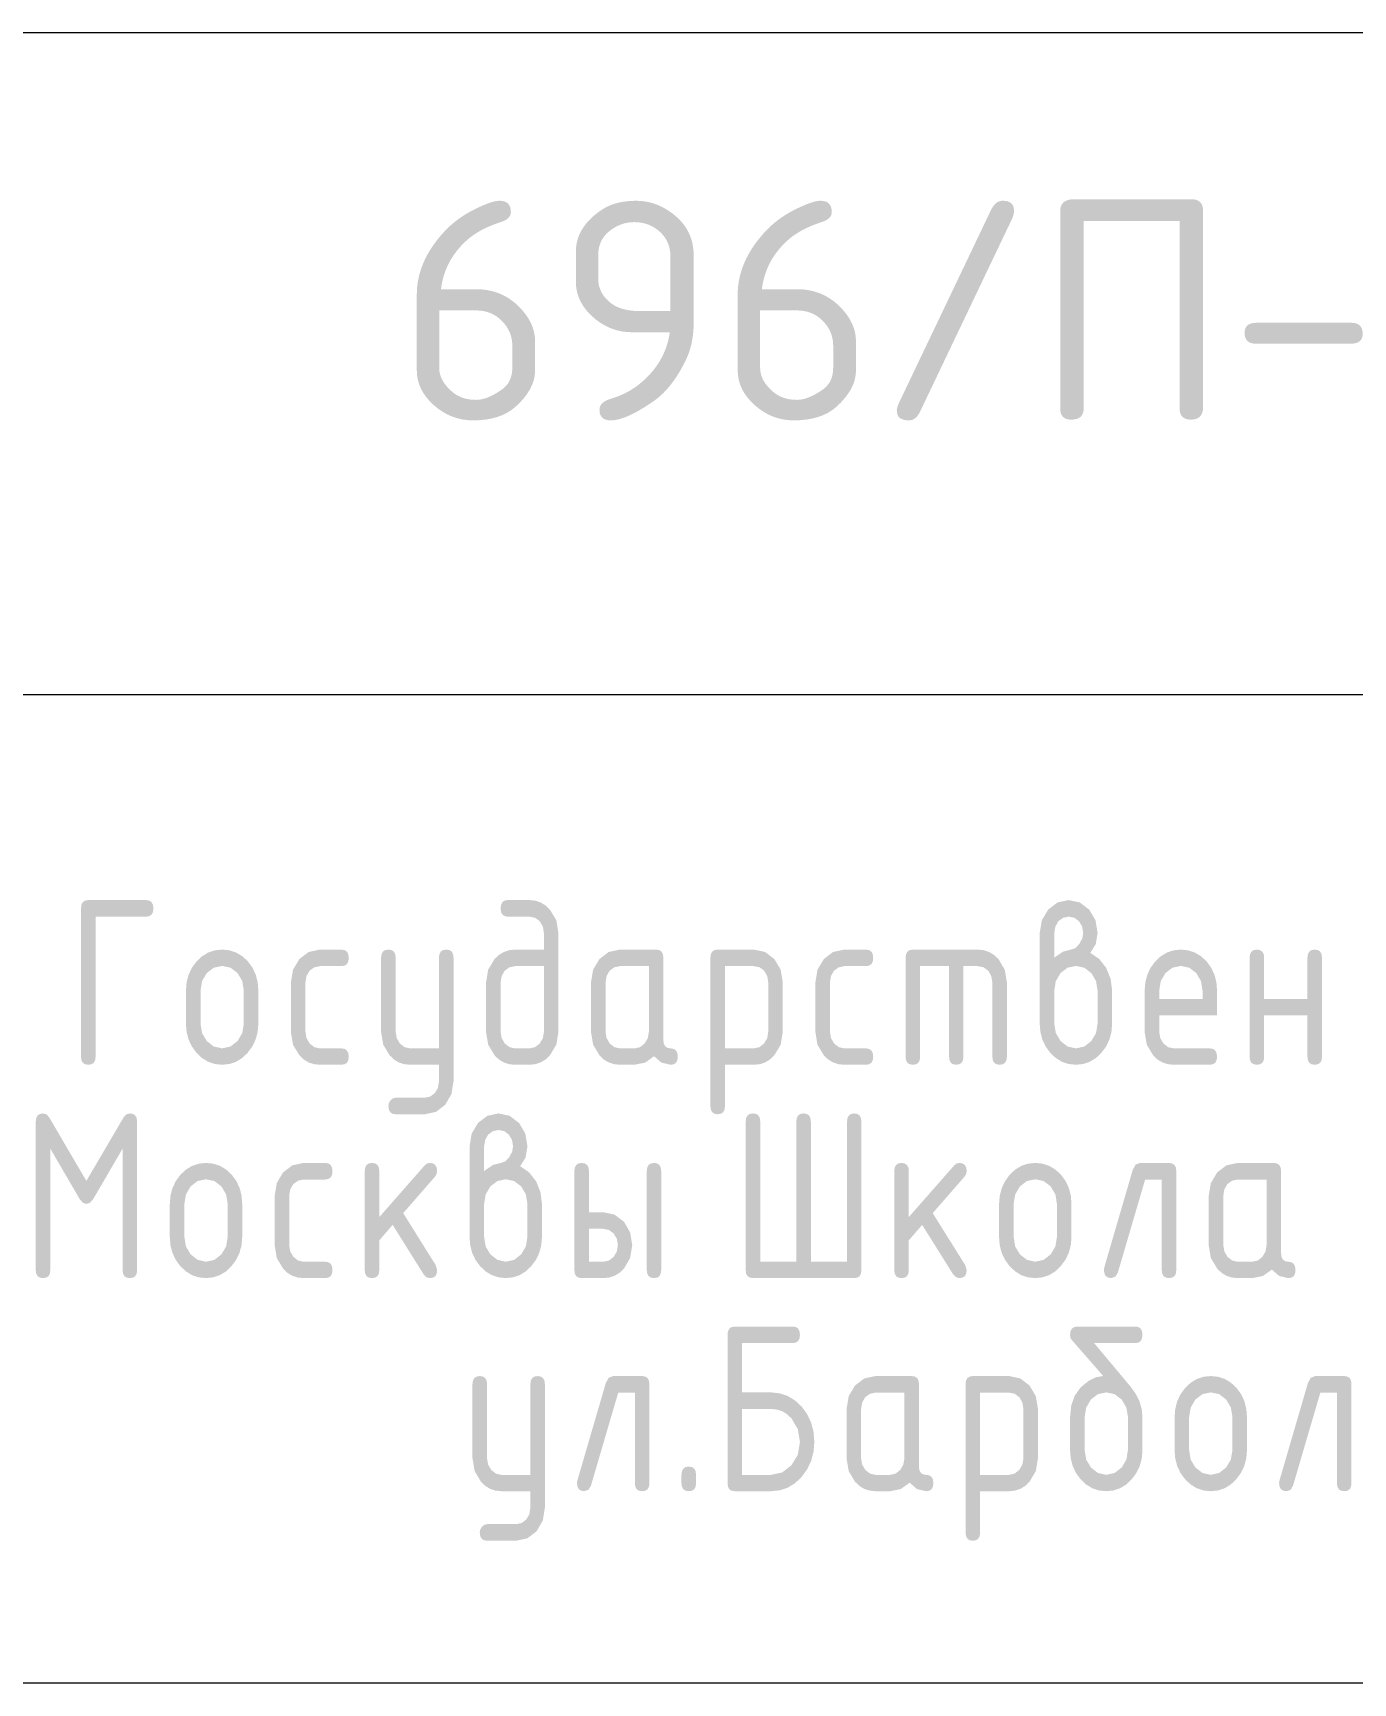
# Model space of a CAD drawing. Header units: millimetres. Extents: x 0 to 1189, y 0 to 841.
# Drawn here: x 1099.38 to 1119.4, y 34.96 to 59.98 of the extents above; entities that cross this region are included whole.
import ezdxf

# ---------------------------------------------------------------- set-up
doc = ezdxf.new("R2010")
doc.units = ezdxf.units.MM

msp = doc.modelspace()

# ---------------------------------------------------------------- hatches: boundary and pattern name
h = msp.add_hatch(color=7)
h.dxf.hatch_style = 2
h.paths.add_polyline_path([(1100.333248, 46.581043), (1100.333248, 44.457762), (1100.326332, 44.403295), (1100.305619, 44.365158), (1100.271159, 44.34273), (1100.223005, 44.335392), (1100.174533, 44.34273), (1100.13991, 44.365158), (1100.119136, 44.403295), (1100.112211, 44.457762), (1100.112211, 46.70672), (1100.119136, 46.761704), (1100.13991, 46.800978), (1100.174533, 46.824543), (1100.223005, 46.832397), (1101.099989, 46.832397), (1101.148375, 46.824543), (1101.182809, 46.800978), (1101.203393, 46.761704), (1101.210232, 46.70672), (1101.203393, 46.651737), (1101.182809, 46.612462), (1101.148375, 46.588898), (1101.099989, 46.581043)])
h = msp.add_hatch(color=7)
h.paths.add_polyline_path([(1107.351523, 46.332996), (1107.351523, 44.834793), (1107.319345, 44.641041), (1107.223089, 44.478708), (1107.15523, 44.414922), (1107.080807, 44.370257), (1107.00008, 44.343988), (1106.913306, 44.335392), (1106.692269, 44.335392), (1106.603635, 44.343988), (1106.522288, 44.370257), (1106.448485, 44.414922), (1106.382486, 44.478708), (1106.285748, 44.641041), (1106.253502, 44.834793), (1106.253502, 45.582241), (1106.285748, 45.775993), (1106.382486, 45.938326), (1106.449648, 46.000484), (1106.523322, 46.045331), (1106.604023, 46.072504), (1106.692269, 46.081642), (1107.131036, 46.081642), (1107.131036, 46.332996), (1107.115258, 46.430079), (1107.0693, 46.511039), (1106.998331, 46.563198), (1106.913306, 46.581043), (1106.582026, 46.581043), (1106.535466, 46.588898), (1106.501824, 46.612462), (1106.481412, 46.651737), (1106.474539, 46.70672), (1106.481412, 46.761704), (1106.501824, 46.800978), (1106.535466, 46.824543), (1106.582026, 46.832397), (1106.913306, 46.832397), (1107.00194, 46.823285), (1107.083287, 46.795879), (1107.15709, 46.750077), (1107.223089, 46.685774), (1107.319345, 46.526542)])
h.paths.add_polyline_path([(1107.131036, 44.834793), (1107.131036, 45.830288), (1106.692269, 45.830288), (1106.607175, 45.812236), (1106.535724, 45.760284), (1106.490042, 45.679117), (1106.474539, 45.582241), (1106.474539, 44.834793), (1106.490455, 44.739157), (1106.539031, 44.656751), (1106.610069, 44.601698), (1106.692269, 44.583439), (1106.913306, 44.583439), (1106.996747, 44.601698), (1107.066544, 44.656751), (1107.114913, 44.737917)])
h = msp.add_hatch(color=7)
h.paths.add_polyline_path([(1114.869987, 45.959272), (1115.003105, 46.050636), (1115.124648, 46.081642), (1115.190794, 46.104311), (1115.250325, 46.168734), (1115.294423, 46.251072), (1115.308754, 46.332996), (1115.292631, 46.430079), (1115.244262, 46.511039), (1115.173017, 46.564438), (1115.087717, 46.581043), (1115.002623, 46.563198), (1114.931172, 46.511039), (1114.88549, 46.430079), (1114.869987, 46.332996)])
h.paths.add_polyline_path([(1115.416241, 46.032584), (1115.552116, 45.938464), (1115.658225, 45.802176), (1115.724508, 45.637638), (1115.74697, 45.459871), (1115.74697, 44.957163), (1115.736678, 44.832769), (1115.705974, 44.717315), (1115.655115, 44.61168), (1115.584362, 44.516742), (1115.501197, 44.437014), (1115.408524, 44.380385), (1115.307169, 44.346597), (1115.19796, 44.335392), (1115.087536, 44.346597), (1114.985949, 44.380385), (1114.89294, 44.437014), (1114.808251, 44.516742), (1114.738246, 44.613075), (1114.688499, 44.718556), (1114.658802, 44.833234), (1114.648949, 44.957163), (1114.648949, 46.332996), (1114.681196, 46.526955), (1114.777934, 46.689081), (1114.918769, 46.796293), (1115.087717, 46.832397), (1115.257905, 46.795879), (1115.400807, 46.685774), (1115.494652, 46.526542), (1115.526484, 46.332996), (1115.498855, 46.163153)])
h.paths.add_polyline_path([(1115.526484, 44.96047), (1115.526484, 45.459871), (1115.503264, 45.603256), (1115.431675, 45.725557), (1115.324946, 45.807068), (1115.19796, 45.833595), (1115.071249, 45.807068), (1114.964796, 45.725557), (1114.893207, 45.603256), (1114.869987, 45.459871), (1114.869987, 44.96047), (1114.893207, 44.814674), (1114.964796, 44.695336), (1115.071249, 44.611896), (1115.19796, 44.583439), (1115.324946, 44.611896), (1115.431675, 44.695336), (1115.503264, 44.816121)])
h = msp.add_hatch(color=7)
h.paths.add_polyline_path([(1101.703305, 44.957163), (1101.703305, 45.456564), (1101.713158, 45.582405), (1101.742855, 45.698065), (1101.792602, 45.803907), (1101.862607, 45.900292), (1101.947296, 45.98002), (1102.040305, 46.036649), (1102.141892, 46.070437), (1102.252316, 46.081642), (1102.362972, 46.070489), (1102.464534, 46.037063), (1102.557413, 45.981416), (1102.642025, 45.9036), (1102.712262, 45.807163), (1102.761983, 45.700959), (1102.791551, 45.584317), (1102.801326, 45.456564), (1102.801326, 44.957163), (1102.791034, 44.833234), (1102.76033, 44.718556), (1102.709471, 44.613075), (1102.638718, 44.516742), (1102.555553, 44.437014), (1102.46288, 44.380385), (1102.361525, 44.346597), (1102.252316, 44.335392), (1102.141892, 44.346597), (1102.040305, 44.380385), (1101.947296, 44.437014), (1101.862607, 44.516742), (1101.792602, 44.613075), (1101.742855, 44.718556), (1101.713158, 44.833234)])
h.paths.add_polyline_path([(1102.58084, 44.96047), (1102.58084, 45.459871), (1102.55762, 45.603256), (1102.486031, 45.725557), (1102.379302, 45.807068), (1102.252316, 45.833595), (1102.125605, 45.807068), (1102.019152, 45.725557), (1101.947563, 45.603256), (1101.924343, 45.459871), (1101.924343, 44.96047), (1101.947563, 44.814674), (1102.019152, 44.695336), (1102.125605, 44.611896), (1102.252316, 44.583439), (1102.379302, 44.611896), (1102.486031, 44.695336), (1102.55762, 44.816121)])
h = msp.add_hatch(color=7)
h.dxf.hatch_style = 2
h.paths.add_polyline_path([(1103.515437, 45.582241), (1103.515437, 44.834793), (1103.531353, 44.739157), (1103.579929, 44.656751), (1103.650967, 44.601698), (1103.733167, 44.583439), (1104.061691, 44.583439), (1104.109845, 44.575584), (1104.144305, 44.55202), (1104.165018, 44.512746), (1104.171934, 44.457762), (1104.165018, 44.403295), (1104.144305, 44.365158), (1104.109845, 44.34273), (1104.061691, 44.335392), (1103.733167, 44.335392), (1103.644533, 44.343988), (1103.563186, 44.370257), (1103.489383, 44.414922), (1103.423384, 44.478708), (1103.326646, 44.639594), (1103.2944, 44.834793), (1103.2944, 45.582241), (1103.326646, 45.775993), (1103.423384, 45.938326), (1103.563186, 46.045331), (1103.733167, 46.081642), (1104.061691, 46.081642), (1104.109845, 46.073787), (1104.144305, 46.050223), (1104.165018, 46.010949), (1104.171934, 45.955965), (1104.165018, 45.900981), (1104.144305, 45.861707), (1104.109845, 45.838143), (1104.061691, 45.830288), (1103.733167, 45.830288), (1103.648073, 45.812236), (1103.576622, 45.760284), (1103.53094, 45.679117)])
h = msp.add_hatch(color=7)
h.dxf.hatch_style = 2
h.paths.add_polyline_path([(1105.539942, 44.080179), (1105.539942, 44.335392), (1105.101175, 44.335392), (1105.012541, 44.343988), (1104.931194, 44.370257), (1104.857391, 44.414922), (1104.791392, 44.478708), (1104.694653, 44.641041), (1104.662407, 44.834793), (1104.662407, 45.959272), (1104.669332, 46.012344), (1104.690106, 46.050636), (1104.724729, 46.073839), (1104.773202, 46.081642), (1104.821355, 46.073839), (1104.855815, 46.050636), (1104.876529, 46.012344), (1104.883445, 45.959272), (1104.883445, 44.834793), (1104.899361, 44.739157), (1104.947937, 44.656751), (1105.018975, 44.601698), (1105.101175, 44.583439), (1105.539942, 44.583439), (1105.539942, 45.959272), (1105.546858, 46.012344), (1105.567572, 46.050636), (1105.602031, 46.073839), (1105.650185, 46.081642), (1105.698572, 46.073839), (1105.733005, 46.050636), (1105.75359, 46.012344), (1105.760428, 45.959272), (1105.760428, 44.084038), (1105.728596, 43.890079), (1105.634751, 43.727953), (1105.494949, 43.620742), (1105.324968, 43.584637), (1104.883445, 43.584637), (1104.835058, 43.592492), (1104.800625, 43.616056), (1104.78004, 43.65533), (1104.773202, 43.710314), (1104.780712, 43.755307), (1104.806826, 43.797406), (1104.841621, 43.826), (1104.883445, 43.835991), (1105.322212, 43.835991), (1105.407237, 43.852596), (1105.478206, 43.905995), (1105.524164, 43.983992)])
h = msp.add_hatch(color=7)
h.paths.add_polyline_path([(1108.722131, 45.830288), (1108.283363, 45.830288), (1108.198269, 45.812236), (1108.126818, 45.760284), (1108.081136, 45.679117), (1108.065633, 45.582241), (1108.065633, 44.834793), (1108.08155, 44.739157), (1108.130125, 44.656751), (1108.201163, 44.601698), (1108.283363, 44.583439), (1108.504401, 44.583439), (1108.587841, 44.601698), (1108.657639, 44.656751), (1108.706008, 44.737917), (1108.722131, 44.834793)])
h.paths.add_polyline_path([(1109.160898, 44.457762), (1109.154025, 44.403295), (1109.133613, 44.365158), (1109.099972, 44.34273), (1109.053411, 44.335392), (1108.912851, 44.367225), (1108.802057, 44.464377), (1108.665838, 44.367225), (1108.504401, 44.335392), (1108.283363, 44.335392), (1108.19473, 44.343988), (1108.113382, 44.370257), (1108.03958, 44.414922), (1107.97358, 44.478708), (1107.876842, 44.639594), (1107.844596, 44.834793), (1107.844596, 45.582241), (1107.876842, 45.775993), (1107.97358, 45.938326), (1108.113382, 46.045331), (1108.283363, 46.081642), (1108.832374, 46.081642), (1108.88076, 46.073839), (1108.915194, 46.050636), (1108.935778, 46.012344), (1108.942617, 45.959272), (1108.942617, 44.709116), (1108.949541, 44.654132), (1108.970315, 44.614858), (1109.004939, 44.591294), (1109.053411, 44.583439), (1109.099972, 44.575584), (1109.133613, 44.55202), (1109.154025, 44.512746)])
h = msp.add_hatch(color=7)
h.paths.add_polyline_path([(1109.655678, 45.959272), (1109.662603, 46.012344), (1109.683377, 46.050636), (1109.718, 46.073839), (1109.766473, 46.081642), (1110.315483, 46.081642), (1110.485464, 46.045331), (1110.625266, 45.938326), (1110.721522, 45.775993), (1110.753699, 45.582241), (1110.753699, 44.834793), (1110.721522, 44.641041), (1110.625266, 44.478708), (1110.559267, 44.414922), (1110.485464, 44.370257), (1110.404117, 44.343988), (1110.315483, 44.335392), (1109.876716, 44.335392), (1109.876716, 43.707007), (1109.8698, 43.653935), (1109.849086, 43.615643), (1109.814627, 43.59244), (1109.766473, 43.584637), (1109.718, 43.59244), (1109.683377, 43.615643), (1109.662603, 43.653935), (1109.655678, 43.707007)])
h.paths.add_polyline_path([(1109.876716, 45.830288), (1109.876716, 44.583439), (1110.315483, 44.583439), (1110.398923, 44.601698), (1110.468721, 44.656751), (1110.51709, 44.737917), (1110.533213, 44.834793), (1110.533213, 45.582241), (1110.517435, 45.679117), (1110.471477, 45.760284), (1110.400508, 45.813683), (1110.315483, 45.830288)])
h = msp.add_hatch(color=7)
h.dxf.hatch_style = 2
h.paths.add_polyline_path([(1111.46781, 45.582241), (1111.46781, 44.834793), (1111.483726, 44.739157), (1111.532302, 44.656751), (1111.60334, 44.601698), (1111.68554, 44.583439), (1112.014064, 44.583439), (1112.062218, 44.575584), (1112.096678, 44.55202), (1112.117391, 44.512746), (1112.124307, 44.457762), (1112.117391, 44.403295), (1112.096678, 44.365158), (1112.062218, 44.34273), (1112.014064, 44.335392), (1111.68554, 44.335392), (1111.596906, 44.343988), (1111.515559, 44.370257), (1111.441757, 44.414922), (1111.375757, 44.478708), (1111.279019, 44.639594), (1111.246773, 44.834793), (1111.246773, 45.582241), (1111.279019, 45.775993), (1111.375757, 45.938326), (1111.515559, 46.045331), (1111.68554, 46.081642), (1112.014064, 46.081642), (1112.062218, 46.073787), (1112.096678, 46.050223), (1112.117391, 46.010949), (1112.124307, 45.955965), (1112.117391, 45.900981), (1112.096678, 45.861707), (1112.062218, 45.838143), (1112.014064, 45.830288), (1111.68554, 45.830288), (1111.600446, 45.812236), (1111.528995, 45.760284), (1111.483313, 45.679117)])
h = msp.add_hatch(color=7)
h.dxf.hatch_style = 2
h.paths.add_polyline_path([(1112.725575, 46.081642), (1113.712801, 46.081642), (1113.801289, 46.072504), (1113.882024, 46.045331), (1113.955732, 46.000484), (1114.023135, 45.938326), (1114.119391, 45.775993), (1114.151569, 45.582241), (1114.151569, 44.457762), (1114.144653, 44.403295), (1114.123939, 44.365158), (1114.089479, 44.34273), (1114.041326, 44.335392), (1113.992939, 44.34273), (1113.958506, 44.365158), (1113.937921, 44.403295), (1113.931083, 44.457762), (1113.931083, 45.582241), (1113.915304, 45.679117), (1113.869346, 45.760284), (1113.798309, 45.813683), (1113.712801, 45.830288), (1113.492315, 45.830288), (1113.492315, 44.457762), (1113.485399, 44.403295), (1113.464686, 44.365158), (1113.430226, 44.34273), (1113.382072, 44.335392), (1113.335279, 44.34273), (1113.301664, 44.365158), (1113.281381, 44.403295), (1113.274585, 44.457762), (1113.274585, 45.830288), (1112.835818, 45.830288), (1112.835818, 44.457762), (1112.828902, 44.403295), (1112.808188, 44.365158), (1112.773729, 44.34273), (1112.725575, 44.335392), (1112.677102, 44.34273), (1112.642479, 44.365158), (1112.621705, 44.403295), (1112.61478, 44.457762), (1112.61478, 45.959272), (1112.621705, 46.012344), (1112.642479, 46.050636), (1112.677102, 46.073839)])
h = msp.add_hatch(color=7)
h.paths.add_polyline_path([(1116.789054, 45.833595), (1116.662344, 45.807068), (1116.55589, 45.725557), (1116.484301, 45.604496), (1116.461081, 45.459871), (1116.461081, 45.334194), (1117.117578, 45.334194), (1117.117578, 45.459871), (1117.094359, 45.604496), (1117.022769, 45.725557), (1116.91604, 45.807068)])
h.paths.add_polyline_path([(1116.461081, 45.08284), (1116.461081, 44.834793), (1116.476997, 44.739157), (1116.525573, 44.656751), (1116.596611, 44.601698), (1116.678811, 44.583439), (1117.227822, 44.583439), (1117.276208, 44.575584), (1117.310642, 44.55202), (1117.331226, 44.512746), (1117.338065, 44.457762), (1117.331226, 44.403295), (1117.310642, 44.365158), (1117.276208, 44.34273), (1117.227822, 44.335392), (1116.678811, 44.335392), (1116.590177, 44.343988), (1116.50883, 44.370257), (1116.435028, 44.414922), (1116.369028, 44.478708), (1116.27229, 44.639594), (1116.240044, 44.834793), (1116.240044, 45.456564), (1116.249897, 45.582405), (1116.279593, 45.698065), (1116.329341, 45.803907), (1116.399345, 45.900292), (1116.484034, 45.98002), (1116.577043, 46.036649), (1116.67863, 46.070437), (1116.789054, 46.081642), (1116.899711, 46.070489), (1117.001272, 46.037063), (1117.094152, 45.981416), (1117.178763, 45.9036), (1117.249, 45.807214), (1117.298722, 45.701373), (1117.328289, 45.585712), (1117.338065, 45.459871), (1117.338065, 45.08284)])
h = msp.add_hatch(color=7)
h.dxf.hatch_style = 2
h.paths.add_polyline_path([(1118.052175, 45.08284), (1118.052175, 44.457762), (1118.045259, 44.403295), (1118.024546, 44.365158), (1117.990086, 44.34273), (1117.941932, 44.335392), (1117.89346, 44.34273), (1117.858837, 44.365158), (1117.838063, 44.403295), (1117.831138, 44.457762), (1117.831138, 45.959272), (1117.838063, 46.012344), (1117.858837, 46.050636), (1117.89346, 46.073839), (1117.941932, 46.081642), (1117.990086, 46.073839), (1118.024546, 46.050636), (1118.045259, 46.012344), (1118.052175, 45.959272), (1118.052175, 45.334194), (1118.708673, 45.334194), (1118.708673, 45.959272), (1118.715589, 46.012344), (1118.736302, 46.050636), (1118.770762, 46.073839), (1118.818916, 46.081642), (1118.867302, 46.073839), (1118.901736, 46.050636), (1118.92232, 46.012344), (1118.929159, 45.959272), (1118.929159, 44.457762), (1118.92232, 44.403295), (1118.901736, 44.365158), (1118.867302, 44.34273), (1118.818916, 44.335392), (1118.770762, 44.34273), (1118.736302, 44.365158), (1118.715589, 44.403295), (1118.708673, 44.457762), (1118.708673, 45.08284)])
h = msp.add_hatch(color=7)
h.dxf.hatch_style = 2
h.paths.add_polyline_path([(1100.852778, 43.597418), (1100.900932, 43.589563), (1100.935392, 43.565999), (1100.956105, 43.526725), (1100.963021, 43.471741), (1100.963021, 41.222783), (1100.956105, 41.168316), (1100.935392, 41.130179), (1100.900932, 41.107751), (1100.852778, 41.100413), (1100.804392, 41.107751), (1100.769958, 41.130179), (1100.749374, 41.168316), (1100.742535, 41.222783), (1100.742535, 43.063291), (1100.297153, 42.298204), (1100.248853, 42.243358), (1100.193525, 42.224892), (1100.140333, 42.243358), (1100.092101, 42.298204), (1099.647271, 43.063291), (1099.647271, 41.222783), (1099.640354, 41.168316), (1099.619641, 41.130179), (1099.585181, 41.107751), (1099.537027, 41.100413), (1099.488555, 41.107751), (1099.453932, 41.130179), (1099.433158, 41.168316), (1099.426233, 41.222783), (1099.426233, 43.471741), (1099.433158, 43.526725), (1099.453932, 43.565999), (1099.488555, 43.589563), (1099.537027, 43.597418), (1099.59022, 43.581709), (1099.631836, 43.53458), (1100.193525, 42.574363), (1100.760725, 43.541745), (1100.799931, 43.584051)])
h = msp.add_hatch(color=7)
h.paths.add_polyline_path([(1106.224734, 42.724293), (1106.357853, 42.815657), (1106.479396, 42.846663), (1106.545542, 42.869332), (1106.605073, 42.933755), (1106.64917, 43.016093), (1106.663502, 43.098017), (1106.647379, 43.1951), (1106.59901, 43.27606), (1106.527765, 43.329459), (1106.442464, 43.346064), (1106.357371, 43.328218), (1106.285919, 43.27606), (1106.240237, 43.1951), (1106.224734, 43.098017)])
h.paths.add_polyline_path([(1106.770989, 42.797605), (1106.906863, 42.703485), (1107.012972, 42.567197), (1107.079256, 42.402659), (1107.101718, 42.224892), (1107.101718, 41.722184), (1107.091426, 41.59779), (1107.060721, 41.482336), (1107.009863, 41.376701), (1106.939109, 41.281763), (1106.855945, 41.202035), (1106.763272, 41.145406), (1106.661917, 41.111618), (1106.552707, 41.100413), (1106.442284, 41.111618), (1106.340696, 41.145406), (1106.247687, 41.202035), (1106.162998, 41.281763), (1106.092994, 41.378096), (1106.043247, 41.483576), (1106.01355, 41.598255), (1106.003697, 41.722184), (1106.003697, 43.098017), (1106.035943, 43.291976), (1106.132681, 43.454102), (1106.273517, 43.561314), (1106.442464, 43.597418), (1106.612652, 43.5609), (1106.755555, 43.450795), (1106.849399, 43.291563), (1106.881232, 43.098017), (1106.853602, 42.928174)])
h.paths.add_polyline_path([(1106.881232, 41.725491), (1106.881232, 42.224892), (1106.858012, 42.368277), (1106.786423, 42.490578), (1106.679694, 42.572089), (1106.552707, 42.598616), (1106.425997, 42.572089), (1106.319543, 42.490578), (1106.247954, 42.368277), (1106.224734, 42.224892), (1106.224734, 41.725491), (1106.247954, 41.579695), (1106.319543, 41.460357), (1106.425997, 41.376916), (1106.552707, 41.34846), (1106.679694, 41.376916), (1106.786423, 41.460357), (1106.858012, 41.581142)])
h = msp.add_hatch(color=7)
h.dxf.hatch_style = 2
h.paths.add_polyline_path([(1111.178625, 41.34846), (1111.727635, 41.34846), (1111.727635, 43.471741), (1111.734551, 43.526725), (1111.755265, 43.565999), (1111.789724, 43.589563), (1111.837878, 43.597418), (1111.884671, 43.589563), (1111.918287, 43.565999), (1111.93857, 43.526725), (1111.945365, 43.471741), (1111.945365, 41.222783), (1111.93857, 41.168316), (1111.918287, 41.130179), (1111.884671, 41.107751), (1111.837878, 41.100413), (1110.301641, 41.100413), (1110.253169, 41.107751), (1110.218546, 41.130179), (1110.197772, 41.168316), (1110.190847, 41.222783), (1110.190847, 43.471741), (1110.197772, 43.526725), (1110.218546, 43.565999), (1110.253169, 43.589563), (1110.301641, 43.597418), (1110.349795, 43.589563), (1110.384255, 43.565999), (1110.404968, 43.526725), (1110.411884, 43.471741), (1110.411884, 41.34846), (1110.958139, 41.34846), (1110.958139, 43.471741), (1110.964977, 43.526725), (1110.985562, 43.565999), (1111.019995, 43.589563), (1111.068382, 43.597418), (1111.116536, 43.589563), (1111.150995, 43.565999), (1111.171709, 43.526725), (1111.178625, 43.471741)])
h = msp.add_hatch(color=7)
h.paths.add_polyline_path([(1101.458677, 41.722184), (1101.458677, 42.221585), (1101.46853, 42.347426), (1101.498227, 42.463086), (1101.547974, 42.568928), (1101.617978, 42.665313), (1101.702667, 42.745041), (1101.795676, 42.80167), (1101.897263, 42.835458), (1102.007687, 42.846663), (1102.118344, 42.835509), (1102.219905, 42.802083), (1102.312785, 42.746437), (1102.397396, 42.66862), (1102.467633, 42.572184), (1102.517355, 42.46598), (1102.546922, 42.349338), (1102.556698, 42.221585), (1102.556698, 41.722184), (1102.546405, 41.598255), (1102.515701, 41.483576), (1102.464843, 41.378096), (1102.394089, 41.281763), (1102.310925, 41.202035), (1102.218251, 41.145406), (1102.116897, 41.111618), (1102.007687, 41.100413), (1101.897263, 41.111618), (1101.795676, 41.145406), (1101.702667, 41.202035), (1101.617978, 41.281763), (1101.547974, 41.378096), (1101.498227, 41.483576), (1101.46853, 41.598255)])
h.paths.add_polyline_path([(1102.336212, 41.725491), (1102.336212, 42.224892), (1102.312992, 42.368277), (1102.241403, 42.490578), (1102.134673, 42.572089), (1102.007687, 42.598616), (1101.880977, 42.572089), (1101.774523, 42.490578), (1101.702934, 42.368277), (1101.679714, 42.224892), (1101.679714, 41.725491), (1101.702934, 41.579695), (1101.774523, 41.460357), (1101.880977, 41.376916), (1102.007687, 41.34846), (1102.134673, 41.376916), (1102.241403, 41.460357), (1102.312992, 41.581142)])
h = msp.add_hatch(color=7)
h.dxf.hatch_style = 2
h.paths.add_polyline_path([(1103.269083, 42.347262), (1103.269083, 41.599814), (1103.284999, 41.504178), (1103.333575, 41.421771), (1103.404613, 41.366719), (1103.486813, 41.34846), (1103.815337, 41.34846), (1103.863491, 41.340605), (1103.897951, 41.317041), (1103.918664, 41.277766), (1103.92558, 41.222783), (1103.918664, 41.168316), (1103.897951, 41.130179), (1103.863491, 41.107751), (1103.815337, 41.100413), (1103.486813, 41.100413), (1103.398179, 41.109008), (1103.316832, 41.135277), (1103.24303, 41.179943), (1103.17703, 41.243729), (1103.080292, 41.404615), (1103.048046, 41.599814), (1103.048046, 42.347262), (1103.080292, 42.541014), (1103.17703, 42.703347), (1103.316832, 42.810352), (1103.486813, 42.846663), (1103.815337, 42.846663), (1103.863491, 42.838808), (1103.897951, 42.815244), (1103.918664, 42.77597), (1103.92558, 42.720986), (1103.918664, 42.666002), (1103.897951, 42.626728), (1103.863491, 42.603164), (1103.815337, 42.595309), (1103.486813, 42.595309), (1103.401719, 42.577256), (1103.330268, 42.525304), (1103.284586, 42.444138)])
h = msp.add_hatch(color=7)
h.dxf.hatch_style = 2
h.paths.add_polyline_path([(1104.635365, 42.025903), (1105.325487, 42.811936), (1105.359456, 42.838395), (1105.402106, 42.846663), (1105.450492, 42.83886), (1105.484926, 42.815657), (1105.50551, 42.777365), (1105.512349, 42.724293), (1105.503598, 42.67682), (1105.478725, 42.637201), (1104.997514, 42.085435), (1105.491403, 41.296094), (1105.512349, 41.222783), (1105.50551, 41.168316), (1105.484926, 41.130179), (1105.450492, 41.107751), (1105.402106, 41.100413), (1105.349258, 41.113573), (1105.310053, 41.152778), (1104.837661, 41.907392), (1104.635365, 41.673126), (1104.635365, 41.222783), (1104.628449, 41.168316), (1104.607736, 41.130179), (1104.573276, 41.107751), (1104.525122, 41.100413), (1104.47665, 41.107751), (1104.442027, 41.130179), (1104.421253, 41.168316), (1104.414328, 41.222783), (1104.414328, 42.724293), (1104.421253, 42.777365), (1104.442027, 42.815657), (1104.47665, 42.83886), (1104.525122, 42.846663), (1104.573276, 42.83886), (1104.607736, 42.815657), (1104.628449, 42.777365), (1104.635365, 42.724293)])
h = msp.add_hatch(color=7)
h.paths.add_polyline_path([(1108.470601, 41.599814), (1108.438768, 41.406062), (1108.344924, 41.243729), (1108.276935, 41.179943), (1108.202021, 41.135277), (1108.120286, 41.109008), (1108.031833, 41.100413), (1107.70386, 41.100413), (1107.655388, 41.107751), (1107.620765, 41.130179), (1107.599991, 41.168316), (1107.593066, 41.222783), (1107.593066, 42.724293), (1107.599991, 42.777365), (1107.620765, 42.815657), (1107.655388, 42.83886), (1107.70386, 42.846663), (1107.752014, 42.83886), (1107.786474, 42.815657), (1107.807187, 42.777365), (1107.814103, 42.724293), (1107.814103, 42.099215), (1108.031833, 42.099215), (1108.202021, 42.062904), (1108.344924, 41.955899), (1108.438768, 41.793566)])
h.paths.add_polyline_path([(1108.252871, 41.599814), (1108.236748, 41.69669), (1108.188378, 41.777857), (1108.117134, 41.830015), (1108.031833, 41.847861), (1107.814103, 41.847861), (1107.814103, 41.34846), (1108.031833, 41.34846), (1108.117134, 41.366719), (1108.188378, 41.421771), (1108.236748, 41.502938)])
h.paths.add_polyline_path([(1108.691087, 42.724293), (1108.698011, 42.777365), (1108.718785, 42.815657), (1108.753409, 42.83886), (1108.801881, 42.846663), (1108.848442, 42.83886), (1108.882083, 42.815657), (1108.902495, 42.777365), (1108.909368, 42.724293), (1108.909368, 41.222783), (1108.902495, 41.168316), (1108.882083, 41.130179), (1108.848442, 41.107751), (1108.801881, 41.100413), (1108.753409, 41.107751), (1108.718785, 41.130179), (1108.698011, 41.168316), (1108.691087, 41.222783)])
h = msp.add_hatch(color=7)
h.dxf.hatch_style = 2
h.paths.add_polyline_path([(1112.664316, 42.025903), (1113.354438, 42.811936), (1113.388406, 42.838395), (1113.431057, 42.846663), (1113.479443, 42.83886), (1113.513877, 42.815657), (1113.534461, 42.777365), (1113.5413, 42.724293), (1113.532549, 42.67682), (1113.507675, 42.637201), (1113.026465, 42.085435), (1113.520353, 41.296094), (1113.5413, 41.222783), (1113.534461, 41.168316), (1113.513877, 41.130179), (1113.479443, 41.107751), (1113.431057, 41.100413), (1113.378209, 41.113573), (1113.339004, 41.152778), (1112.866612, 41.907392), (1112.664316, 41.673126), (1112.664316, 41.222783), (1112.6574, 41.168316), (1112.636686, 41.130179), (1112.602227, 41.107751), (1112.554073, 41.100413), (1112.505601, 41.107751), (1112.470977, 41.130179), (1112.450203, 41.168316), (1112.443279, 41.222783), (1112.443279, 42.724293), (1112.450203, 42.777365), (1112.470977, 42.815657), (1112.505601, 42.83886), (1112.554073, 42.846663), (1112.602227, 42.83886), (1112.636686, 42.815657), (1112.6574, 42.777365), (1112.664316, 42.724293)])
h = msp.add_hatch(color=7)
h.paths.add_polyline_path([(1114.032648, 41.722184), (1114.032648, 42.221585), (1114.042501, 42.347426), (1114.072197, 42.463086), (1114.121945, 42.568928), (1114.191949, 42.665313), (1114.276638, 42.745041), (1114.369647, 42.80167), (1114.471234, 42.835458), (1114.581658, 42.846663), (1114.692315, 42.835509), (1114.793876, 42.802083), (1114.886756, 42.746437), (1114.971367, 42.66862), (1115.041604, 42.572184), (1115.091326, 42.46598), (1115.120893, 42.349338), (1115.130669, 42.221585), (1115.130669, 41.722184), (1115.120376, 41.598255), (1115.089672, 41.483576), (1115.038814, 41.378096), (1114.96806, 41.281763), (1114.884895, 41.202035), (1114.792222, 41.145406), (1114.690868, 41.111618), (1114.581658, 41.100413), (1114.471234, 41.111618), (1114.369647, 41.145406), (1114.276638, 41.202035), (1114.191949, 41.281763), (1114.121945, 41.378096), (1114.072197, 41.483576), (1114.042501, 41.598255)])
h.paths.add_polyline_path([(1114.910182, 41.725491), (1114.910182, 42.224892), (1114.886962, 42.368277), (1114.815373, 42.490578), (1114.708644, 42.572089), (1114.581658, 42.598616), (1114.454947, 42.572089), (1114.348494, 42.490578), (1114.276905, 42.368277), (1114.253685, 42.224892), (1114.253685, 41.725491), (1114.276905, 41.579695), (1114.348494, 41.460357), (1114.454947, 41.376916), (1114.581658, 41.34846), (1114.708644, 41.376916), (1114.815373, 41.460357), (1114.886962, 41.581142)])
h = msp.add_hatch(color=7)
h.dxf.hatch_style = 2
h.paths.add_polyline_path([(1116.171027, 42.846663), (1116.609794, 42.846663), (1116.658181, 42.83886), (1116.692614, 42.815657), (1116.713199, 42.777365), (1116.720037, 42.724293), (1116.720037, 41.222783), (1116.713199, 41.168316), (1116.692614, 41.130179), (1116.658181, 41.107751), (1116.609794, 41.100413), (1116.561641, 41.107751), (1116.527181, 41.130179), (1116.506467, 41.168316), (1116.499551, 41.222783), (1116.499551, 42.595309), (1116.247646, 42.595309), (1115.833683, 41.184198), (1115.79689, 41.121428), (1115.732811, 41.100413), (1115.684338, 41.108268), (1115.649715, 41.131832), (1115.628941, 41.171106), (1115.622017, 41.22609), (1115.628631, 41.264675), (1116.060784, 42.745239), (1116.10433, 42.822203)])
h = msp.add_hatch(color=7)
h.paths.add_polyline_path([(1118.08892, 42.595309), (1117.650153, 42.595309), (1117.565059, 42.577256), (1117.493608, 42.525304), (1117.447926, 42.444138), (1117.432423, 42.347262), (1117.432423, 41.599814), (1117.448339, 41.504178), (1117.496915, 41.421771), (1117.567953, 41.366719), (1117.650153, 41.34846), (1117.87119, 41.34846), (1117.95463, 41.366719), (1118.024428, 41.421771), (1118.072797, 41.502938), (1118.08892, 41.599814)])
h.paths.add_polyline_path([(1118.527688, 41.222783), (1118.520815, 41.168316), (1118.500402, 41.130179), (1118.466761, 41.107751), (1118.420201, 41.100413), (1118.279641, 41.132246), (1118.168846, 41.229397), (1118.032627, 41.132246), (1117.87119, 41.100413), (1117.650153, 41.100413), (1117.561519, 41.109008), (1117.480172, 41.135277), (1117.406369, 41.179943), (1117.34037, 41.243729), (1117.243632, 41.404615), (1117.211386, 41.599814), (1117.211386, 42.347262), (1117.243632, 42.541014), (1117.34037, 42.703347), (1117.480172, 42.810352), (1117.650153, 42.846663), (1118.199163, 42.846663), (1118.24755, 42.83886), (1118.281983, 42.815657), (1118.302568, 42.777365), (1118.309406, 42.724293), (1118.309406, 41.474137), (1118.316331, 41.419153), (1118.337105, 41.379879), (1118.371728, 41.356315), (1118.420201, 41.34846), (1118.466761, 41.340605), (1118.500402, 41.317041), (1118.520815, 41.277766)])
h = msp.add_hatch(color=7)
h.paths.add_polyline_path([(1111.231765, 38.616409), (1111.219672, 38.467116), (1111.183395, 38.328675), (1111.122934, 38.201396), (1111.038288, 38.085589), (1110.938346, 37.989884), (1110.827448, 37.922292), (1110.706215, 37.882191), (1110.575267, 37.868962), (1110.026257, 37.868962), (1109.977784, 37.8763), (1109.943161, 37.898727), (1109.922387, 37.936864), (1109.915463, 37.991331), (1109.915463, 40.24029), (1109.922387, 40.295273), (1109.943161, 40.334547), (1109.977784, 40.358112), (1110.026257, 40.365967), (1110.90324, 40.365967), (1110.951627, 40.358112), (1110.98606, 40.334547), (1111.006645, 40.295273), (1111.013483, 40.24029), (1111.006645, 40.185306), (1110.98606, 40.146032), (1110.951627, 40.122467), (1110.90324, 40.114613), (1110.1365, 40.114613), (1110.1365, 39.367165), (1110.575267, 39.367165), (1110.706258, 39.35347), (1110.827793, 39.312594), (1110.939509, 39.244847), (1111.041044, 39.150537), (1111.124097, 39.034678), (1111.18374, 38.907038), (1111.219715, 38.767615)])
h.paths.add_polyline_path([(1110.1365, 39.11581), (1110.1365, 38.117008), (1110.575267, 38.117008), (1110.745248, 38.153733), (1110.88505, 38.263632), (1110.981306, 38.422864), (1111.013483, 38.616409), (1110.981306, 38.810162), (1110.88505, 38.972495), (1110.819051, 39.03628), (1110.745248, 39.080946), (1110.663901, 39.107215), (1110.575267, 39.11581)])
h = msp.add_hatch(color=7)
h.paths.add_polyline_path([(1116.20715, 38.990133), (1116.20715, 38.490732), (1116.196858, 38.366804), (1116.166153, 38.252125), (1116.115295, 38.146645), (1116.044541, 38.050311), (1115.961377, 37.970583), (1115.868704, 37.913954), (1115.767349, 37.880167), (1115.65814, 37.868962), (1115.547716, 37.880167), (1115.446128, 37.913954), (1115.353119, 37.970583), (1115.26843, 38.050311), (1115.198426, 38.146645), (1115.148679, 38.252125), (1115.118982, 38.366804), (1115.109129, 38.490732), (1115.109129, 38.993441), (1115.126923, 39.167633), (1115.180374, 39.3179), (1115.269584, 39.443878), (1115.394659, 39.545207), (1115.507038, 39.598606), (1115.612389, 39.615212), (1115.130626, 40.166978), (1115.114297, 40.195779), (1115.109129, 40.24029), (1115.116054, 40.295273), (1115.136828, 40.334547), (1115.171451, 40.358112), (1115.219923, 40.365967), (1116.099663, 40.365967), (1116.146456, 40.358112), (1116.180071, 40.334547), (1116.200354, 40.295273), (1116.20715, 40.24029), (1116.200354, 40.185306), (1116.180071, 40.146032), (1116.146456, 40.122467), (1116.099663, 40.114613), (1115.474585, 40.114613), (1116.026351, 39.454808), (1116.105063, 39.345306), (1116.161606, 39.231566), (1116.195721, 39.113278)])
h.paths.add_polyline_path([(1115.986664, 38.49404), (1115.986664, 38.993441), (1115.963444, 39.136826), (1115.891855, 39.259126), (1115.785126, 39.340637), (1115.65814, 39.367165), (1115.531429, 39.340637), (1115.424975, 39.259126), (1115.353386, 39.136826), (1115.330166, 38.993441), (1115.330166, 38.49404), (1115.353386, 38.348243), (1115.424975, 38.228905), (1115.531429, 38.145465), (1115.65814, 38.117008), (1115.785126, 38.145465), (1115.891855, 38.228905), (1115.963444, 38.34969)])
h = msp.add_hatch(color=7)
h.dxf.hatch_style = 2
h.paths.add_polyline_path([(1106.925456, 37.613749), (1106.925456, 37.868962), (1106.486689, 37.868962), (1106.398055, 37.877557), (1106.316708, 37.903826), (1106.242905, 37.948492), (1106.176906, 38.012278), (1106.080168, 38.17461), (1106.047922, 38.368363), (1106.047922, 39.492842), (1106.054846, 39.545913), (1106.07562, 39.584206), (1106.110243, 39.607408), (1106.158716, 39.615212), (1106.20687, 39.607408), (1106.241329, 39.584206), (1106.262043, 39.545913), (1106.268959, 39.492842), (1106.268959, 38.368363), (1106.284875, 38.272727), (1106.333451, 38.19032), (1106.404489, 38.135267), (1106.486689, 38.117008), (1106.925456, 38.117008), (1106.925456, 39.492842), (1106.932372, 39.545913), (1106.953086, 39.584206), (1106.987546, 39.607408), (1107.035699, 39.615212), (1107.084086, 39.607408), (1107.11852, 39.584206), (1107.139104, 39.545913), (1107.145942, 39.492842), (1107.145942, 37.617607), (1107.11411, 37.423648), (1107.020265, 37.261522), (1106.880463, 37.154311), (1106.710482, 37.118206), (1106.268959, 37.118206), (1106.220573, 37.126061), (1106.186139, 37.149626), (1106.165554, 37.1889), (1106.158716, 37.243883), (1106.166226, 37.288876), (1106.19234, 37.330975), (1106.227136, 37.35957), (1106.268959, 37.36956), (1106.707726, 37.36956), (1106.792751, 37.386166), (1106.86372, 37.439565), (1106.909678, 37.517562)])
h = msp.add_hatch(color=7)
h.dxf.hatch_style = 2
h.paths.add_polyline_path([(1108.181495, 39.615212), (1108.620263, 39.615212), (1108.668649, 39.607408), (1108.703083, 39.584206), (1108.723667, 39.545913), (1108.730506, 39.492842), (1108.730506, 37.991331), (1108.723667, 37.936864), (1108.703083, 37.898727), (1108.668649, 37.8763), (1108.620263, 37.868962), (1108.572109, 37.8763), (1108.537649, 37.898727), (1108.516936, 37.936864), (1108.51002, 37.991331), (1108.51002, 39.363857), (1108.258114, 39.363857), (1107.844152, 37.952746), (1107.807358, 37.889977), (1107.743279, 37.868962), (1107.694807, 37.876816), (1107.660184, 37.900381), (1107.63941, 37.939655), (1107.632485, 37.994639), (1107.6391, 38.033224), (1108.071252, 39.513788), (1108.114798, 39.590751)])
h = msp.add_hatch(color=7)
h.paths.add_polyline_path([(1112.597549, 39.363857), (1112.158781, 39.363857), (1112.073688, 39.345805), (1112.002236, 39.293853), (1111.956554, 39.212687), (1111.941051, 39.11581), (1111.941051, 38.368363), (1111.956968, 38.272727), (1112.005544, 38.19032), (1112.076581, 38.135267), (1112.158781, 38.117008), (1112.379819, 38.117008), (1112.463259, 38.135267), (1112.533057, 38.19032), (1112.581426, 38.271486), (1112.597549, 38.368363)])
h.paths.add_polyline_path([(1113.036316, 37.991331), (1113.029443, 37.936864), (1113.009031, 37.898727), (1112.97539, 37.8763), (1112.928829, 37.868962), (1112.788269, 37.900794), (1112.677475, 37.997946), (1112.541256, 37.900794), (1112.379819, 37.868962), (1112.158781, 37.868962), (1112.070148, 37.877557), (1111.9888, 37.903826), (1111.914998, 37.948492), (1111.848998, 38.012278), (1111.75226, 38.173163), (1111.720014, 38.368363), (1111.720014, 39.11581), (1111.75226, 39.309563), (1111.848998, 39.471896), (1111.9888, 39.5789), (1112.158781, 39.615212), (1112.707792, 39.615212), (1112.756178, 39.607408), (1112.790612, 39.584206), (1112.811196, 39.545913), (1112.818035, 39.492842), (1112.818035, 38.242685), (1112.82496, 38.187702), (1112.845733, 38.148428), (1112.880357, 38.124863), (1112.928829, 38.117008), (1112.97539, 38.109154), (1113.009031, 38.085589), (1113.029443, 38.046315)])
h = msp.add_hatch(color=7)
h.paths.add_polyline_path([(1113.524566, 39.492842), (1113.53149, 39.545913), (1113.552264, 39.584206), (1113.586887, 39.607408), (1113.63536, 39.615212), (1114.18437, 39.615212), (1114.354351, 39.5789), (1114.494153, 39.471896), (1114.590409, 39.309563), (1114.622587, 39.11581), (1114.622587, 38.368363), (1114.590409, 38.17461), (1114.494153, 38.012278), (1114.428154, 37.948492), (1114.354351, 37.903826), (1114.273004, 37.877557), (1114.18437, 37.868962), (1113.745603, 37.868962), (1113.745603, 37.240576), (1113.738687, 37.187504), (1113.717973, 37.149212), (1113.683514, 37.126009), (1113.63536, 37.118206), (1113.586887, 37.126009), (1113.552264, 37.149212), (1113.53149, 37.187504), (1113.524566, 37.240576)])
h.paths.add_polyline_path([(1113.745603, 39.363857), (1113.745603, 38.117008), (1114.18437, 38.117008), (1114.267811, 38.135267), (1114.337608, 38.19032), (1114.385977, 38.271486), (1114.4021, 38.368363), (1114.4021, 39.11581), (1114.386322, 39.212687), (1114.340364, 39.293853), (1114.269395, 39.347252), (1114.18437, 39.363857)])
h = msp.add_hatch(color=7)
h.paths.add_polyline_path([(1116.693693, 38.490732), (1116.693693, 38.990133), (1116.703546, 39.115974), (1116.733242, 39.231635), (1116.782989, 39.337477), (1116.852994, 39.433862), (1116.937683, 39.51359), (1117.030692, 39.570219), (1117.132279, 39.604006), (1117.242703, 39.615212), (1117.353359, 39.604058), (1117.454921, 39.570632), (1117.547801, 39.514985), (1117.632412, 39.437169), (1117.702649, 39.340732), (1117.75237, 39.234528), (1117.781938, 39.117886), (1117.791713, 38.990133), (1117.791713, 38.490732), (1117.781421, 38.366804), (1117.750717, 38.252125), (1117.699859, 38.146645), (1117.629105, 38.050311), (1117.54594, 37.970583), (1117.453267, 37.913954), (1117.351912, 37.880167), (1117.242703, 37.868962), (1117.132279, 37.880167), (1117.030692, 37.913954), (1116.937683, 37.970583), (1116.852994, 38.050311), (1116.782989, 38.146645), (1116.733242, 38.252125), (1116.703546, 38.366804)])
h.paths.add_polyline_path([(1117.571227, 38.49404), (1117.571227, 38.993441), (1117.548007, 39.136826), (1117.476418, 39.259126), (1117.369689, 39.340637), (1117.242703, 39.367165), (1117.115992, 39.340637), (1117.009539, 39.259126), (1116.93795, 39.136826), (1116.91473, 38.993441), (1116.91473, 38.49404), (1116.93795, 38.348243), (1117.009539, 38.228905), (1117.115992, 38.145465), (1117.242703, 38.117008), (1117.369689, 38.145465), (1117.476418, 38.228905), (1117.548007, 38.34969)])
h = msp.add_hatch(color=7)
h.dxf.hatch_style = 2
h.paths.add_polyline_path([(1118.827266, 39.615212), (1119.266034, 39.615212), (1119.31442, 39.607408), (1119.348854, 39.584206), (1119.369438, 39.545913), (1119.376277, 39.492842), (1119.376277, 37.991331), (1119.369438, 37.936864), (1119.348854, 37.898727), (1119.31442, 37.8763), (1119.266034, 37.868962), (1119.21788, 37.8763), (1119.18342, 37.898727), (1119.162707, 37.936864), (1119.155791, 37.991331), (1119.155791, 39.363857), (1118.903885, 39.363857), (1118.489923, 37.952746), (1118.453129, 37.889977), (1118.38905, 37.868962), (1118.340578, 37.876816), (1118.305955, 37.900381), (1118.285181, 37.939655), (1118.278256, 37.994639), (1118.284871, 38.033224), (1118.717023, 39.513788), (1118.760569, 39.590751)])
h = msp.add_hatch(color=7)
h.dxf.hatch_style = 2
h.paths.add_polyline_path([(1109.217049, 38.117008), (1109.223973, 38.171992), (1109.244747, 38.211266), (1109.27937, 38.234831), (1109.327843, 38.242685), (1109.375997, 38.234831), (1109.410456, 38.211266), (1109.43117, 38.171992), (1109.438086, 38.117008), (1109.438086, 37.991331), (1109.43117, 37.936864), (1109.410456, 37.898727), (1109.375997, 37.8763), (1109.327843, 37.868962), (1109.27937, 37.8763), (1109.244747, 37.898727), (1109.223973, 37.936864), (1109.217049, 37.991331)])

# ---------------------------------------------------------------- linework, layer by layer
at = {"color": 7, "lineweight": 0}
for points in [[(1184.111809, 59.979862), (999.111526, 59.979862)], [(1184.111809, 49.946847), (1064.131626, 49.946847)], [(1184.111809, 34.960824), (999.111526, 34.960824)]]:
    msp.add_lwpolyline(points, dxfattribs=at)

# ---------------------------------------------------------------- texts
at = {"color": 7, "insert": (1104.894157, 57.436057), "char_height": 3.329924, "width": 46.81151802, "attachment_point": 1}
msp.add_mtext('{\\fISOCPEUR|b0|i0|c204|p34;696/П-24-АНО/АР}', dxfattribs=at)

doc.saveas('drawing.dxf')
